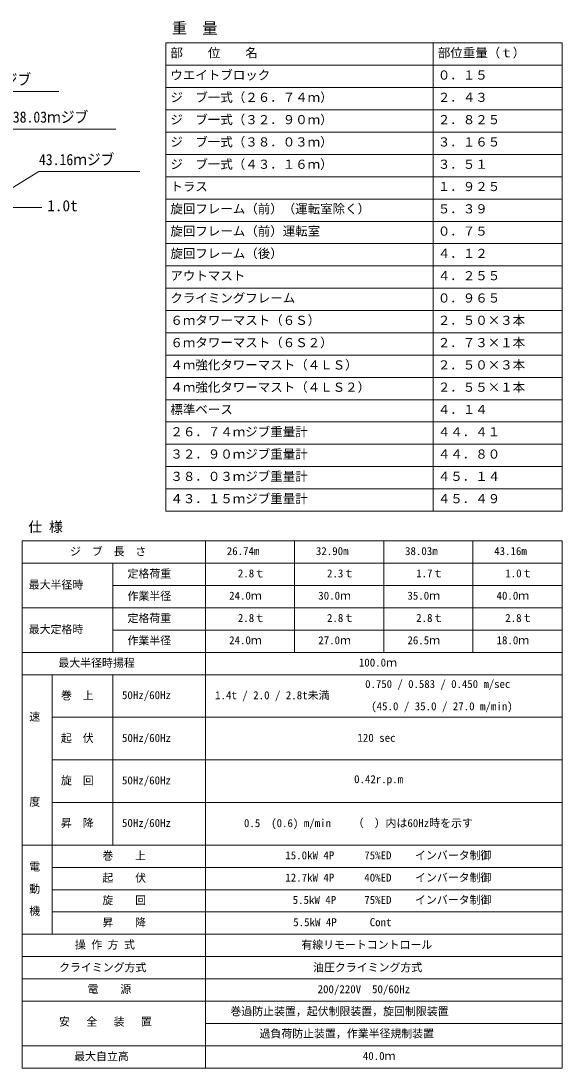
# Model space of a CAD drawing. Units: millimetres, scale not verified. Extents: x -30277 to 30315, y -43443 to 47718.
# Drawn here: x 2998 to 30315, y -43443 to 9393 of the extents above; entities that cross this region are included whole.
import ezdxf
from ezdxf.enums import TextEntityAlignment as Align

# ---------------------------------------------------------------- set-up
doc = ezdxf.new("R2010")
doc.units = ezdxf.units.MM
doc.header["$LTSCALE"] = 100
doc.layers.add('0-5_05 寸法', color=7, linetype='Continuous', lineweight=18)
doc.styles.add('ＭＳ ゴシック', font='')
doc.styles.get('ＭＳ ゴシック').set_extended_font_data('MS Gothic')

msp = doc.modelspace()

# ---------------------------------------------------------------- linework, layer by layer
at = {"layer": '0-5_05 寸法'}
for p, q in [((10315.2, 8281.6), (10315.2, -15343.4)), ((10315.2, 8281.6), (30315.2, 8281.6)), ((23815.2, 8281.6), (23815.2, -15343.4)), ((30315.2, 8281.6), (30315.2, -15343.4)), ((10315.2, 7156.6), (30315.2, 7156.6)), ((-292.5, 5833.4), (4907.2, 5833.4)), ((10315.2, 6031.6), (30315.2, 6031.6)), ((10315.2, 4906.6), (30315.2, 4906.6)), ((2589.3, 3937.8), (7789, 3937.8)), ((10315.2, 3781.6), (30315.2, 3781.6)), ((10315.2, 2656.6), (30315.2, 2656.6)), ((1891.5, 562.8), (3909, 1793.6)), ((3909, 1793.6), (3909.2, 1793.6)), ((3909.2, 1793.6), (8993.5, 1793.6)), ((10315.2, 1531.6), (30315.2, 1531.6)), ((10315.2, 406.6), (30315.2, 406.6)), ((-15445.7, -22.5), (4061.2, -22.5)), ((10315.2, -718.4), (30315.2, -718.4)), ((10315.2, -1843.4), (30315.2, -1843.4)), ((10315.2, -2968.4), (30315.2, -2968.4)), ((10315.2, -4093.4), (30315.2, -4093.4)), ((10315.2, -5218.4), (30315.2, -5218.4)), ((10315.2, -6343.4), (30315.2, -6343.4)), ((10315.2, -7468.4), (30315.2, -7468.4)), ((10315.2, -8593.4), (30315.2, -8593.4)), ((10315.2, -9718.4), (30315.2, -9718.4)), ((10315.2, -10843.4), (30315.2, -10843.4)), ((10315.2, -11968.4), (30315.2, -11968.4)), ((10315.2, -13093.4), (30315.2, -13093.4)), ((10315.2, -14218.4), (30315.2, -14218.4)), ((10315.2, -15343.4), (30315.2, -15343.4)), ((30315.2, -16843.4), (3067, -16843.4)), ((3067, -16843.4), (3067, -23593.4)), ((12315.2, -23593.4), (12315.2, -16843.4)), ((16815.2, -22468.4), (16815.2, -16843.4)), ((21315.2, -22468.4), (21315.2, -16843.4)), ((25815.2, -22468.4), (25815.2, -16843.4)), ((30315.2, -23593.4), (30315.2, -16843.4)), ((30315.2, -17968.4), (3067, -17968.4)), ((7644.1, -17968.4), (7644.1, -22468.4)), ((30315.2, -19093.4), (7644.1, -19093.4)), ((30315.2, -20218.4), (3067, -20218.4)), ((12315.2, -20218.4), (30315.2, -20218.4)), ((30315.2, -21343.4), (7644.1, -21343.4)), ((30315.2, -22468.4), (3067, -22468.4)), ((3067, -23593.4), (3067, -32193.4)), ((3067, -23593.4), (30315.2, -23593.4)), ((4569.1, -32193.4), (4569.1, -23593.4)), ((7644.1, -23593.4), (7644.1, -32193.4)), ((12315.2, -30475), (12315.2, -23593.4)), ((30315.2, -25743.4), (4569.1, -25743.4)), ((4569.1, -27893.4), (30315.2, -27893.4)), ((4569.1, -30043.4), (30315.2, -30043.4)), ((12315.2, -32193.4), (12315.2, -30475)), ((3067, -32193.4), (30315.2, -32193.4)), ((3067, -32193.4), (3067, -43442.9)), ((4569.1, -36693.4), (4569.1, -32193.4)), ((12315.2, -43442.9), (12315.2, -32193.4)), ((4569.1, -33318.4), (30315.2, -33318.4)), ((4569.1, -34443.4), (30315.2, -34443.4)), ((4569.1, -35568.4), (30315.2, -35568.4)), ((3067, -36693.4), (30315.2, -36693.4)), ((30315.2, -37818.4), (3067, -37818.4)), ((3067, -38943.4), (30315.2, -38943.4)), ((30315.2, -40068.4), (3067, -40068.4)), ((30315.2, -41193.4), (12315.2, -41193.4)), ((30315.2, -42318.4), (3067, -42318.4)), ((30315.2, -43442.9), (3067, -43442.9))]:
    msp.add_line(p, q, dxfattribs=at)
msp.add_lwpolyline([(30315.2, -43442.9), (30315.2, -32193.4), (30315.2, -23593.4)], dxfattribs=at)

# ---------------------------------------------------------------- texts
at = {"layer": '0-5_05 寸法', "style": 'ＭＳ ゴシック'}
for s, height, p in [('重\u3000量', 564.5, (10615.2, 8581.6)), ('部\u3000\u3000位\u3000\u3000名', 461.9, (10542.9, 7418.6)), ('部位重量（ｔ）', 461.9, (24042.9, 7418.6)), ('ウエイトブロック', 461.9, (10542.9, 6293.6)), ('０．１５', 461.9, (24042.9, 6293.6)), ('ジ\u3000ブ一式（２６．７４ｍ）', 461.9, (10542.9, 5168.6)), ('２．４３', 461.9, (24042.9, 5168.6)), ('ジ\u3000ブ一式（３２．９０ｍ）', 461.9, (10542.9, 4043.6)), ('２．８２５', 461.9, (24042.9, 4043.6)), ('ジ\u3000ブ一式（３８．０３ｍ）', 461.9, (10542.9, 2918.6)), ('３．１６５', 461.9, (24042.9, 2918.6)), ('ジ\u3000ブ一式（４３．１６ｍ）', 461.9, (10542.9, 1793.6)), ('３．５１', 461.9, (24042.9, 1793.6)), ('トラス', 461.9, (10542.9, 668.6)), ('１．９２５', 461.9, (24042.9, 668.6)), ('1.0t', 564.5, (4328.1, -382.2)), ('旋回フレーム（前）（運転室除く）', 461.9, (10542.9, -456.4)), ('５．３９', 461.9, (24042.9, -456.4)), ('旋回フレーム（前）運転室', 461.9, (10542.9, -1581.4)), ('０．７５', 461.9, (24042.9, -1581.4)), ('旋回フレーム（後）', 461.9, (10542.9, -2706.4)), ('４．１２', 461.9, (24042.9, -2706.4)), ('アウトマスト', 461.9, (10542.9, -3831.4)), ('４．２５５', 461.9, (24042.9, -3831.4)), ('クライミングフレーム', 461.9, (10542.9, -4956.4)), ('０．９６５', 461.9, (24042.9, -4956.4)), ('６ｍタワーマスト（６Ｓ）', 461.9, (10542.9, -6081.4)), ('２．５０×３本', 461.9, (24042.9, -6081.4)), ('６ｍタワーマスト（６Ｓ２）', 461.9, (10542.9, -7206.4)), ('２．７３×１本', 461.9, (24042.9, -7206.4)), ('４ｍ強化タワーマスト（４ＬＳ）', 461.9, (10542.9, -8331.4)), ('２．５０×３本', 461.9, (24042.9, -8331.4)), ('４ｍ強化タワーマスト（４ＬＳ２）', 461.9, (10542.9, -9456.4)), ('２．５５×１本', 461.9, (24042.9, -9456.4)), ('標準ベース', 461.9, (10542.9, -10581.4)), ('４．１４', 461.9, (24042.9, -10581.4)), ('２６．７４ｍジブ重量計', 461.9, (10542.9, -11706.4)), ('４４．４１', 461.9, (24042.9, -11706.4)), ('３２．９０ｍジブ重量計', 461.9, (10542.9, -12831.4)), ('４４．８０', 461.9, (24042.9, -12831.4)), ('３８．０３ｍジブ重量計', 461.9, (10542.9, -13956.4)), ('４５．１４', 461.9, (24042.9, -13956.4)), ('４３．１５ｍジブ重量計', 461.9, (10542.9, -15081.4)), ('４５．４９', 461.9, (24042.9, -15081.4)), ('仕 様', 513.2, (3367, -16543.4)), ('ジ\u3000ブ\u3000長\u3000さ', 403.8, (5472.2, -17698.6)), ('26.74m', 403.8, (13388.5, -17679.8)), ('32.90m', 403.8, (17888.5, -17679.8)), ('38.03m', 403.8, (22388.5, -17679.8)), ('43.16m', 403.8, (26888.5, -17679.8)), ('定格荷重', 403.8, (8377.3, -18818.9)), ('2.8ｔ', 403.8, (13948.6, -18804.8)), ('2.3ｔ', 403.8, (18448.6, -18804.8)), ('1.7ｔ', 403.8, (22948.6, -18801.6)), ('1.0ｔ', 403.8, (27448.6, -18804.8)), ('最大半径時', 403.8, (3390.9, -19376.1)), ('作業半径', 403.8, (8377.3, -19947)), ('24.0ｍ', 403.8, (13507.4, -19929.8)), ('30.0ｍ', 403.8, (18007.4, -19929.8)), ('35.0ｍ', 403.8, (22507.4, -19929.8)), ('40.0ｍ', 403.8, (27007.4, -19929.8)), ('定格荷重', 403.8, (8377.3, -21068.9)), ('2.8ｔ', 403.8, (13948.6, -21054.8)), ('2.8ｔ', 403.8, (18448.6, -21054.8)), ('2.8ｔ', 403.8, (22948.6, -21054.8)), ('2.8ｔ', 403.8, (27448.6, -21054.8)), ('最大定格時', 403.8, (3390.9, -21626.1)), ('作業半径', 403.8, (8377.3, -22197)), ('24.0ｍ', 403.8, (13507.4, -22179.8)), ('27.0ｍ', 403.8, (18007.4, -22179.8)), ('26.5ｍ', 403.8, (22507.4, -22179.8)), ('18.0ｍ', 403.8, (27007.4, -22179.8)), ('最大半径時揚程', 403.8, (4887, -23318.9)), ('100.0ｍ', 403.8, (20057.1, -23304.8)), ('0.750 / 0.583 / 0.450 m/sec', 398.9, (20375.3, -24382.6)), ('巻\u3000上', 403.8, (5017.7, -24962.6)), ('50Hz/60Hz', 403.8, (8098.7, -24948.5)), ('1.4t / 2.0 / 2.8t未満', 403.8, (12800.2, -24954.8)), ('(45.0 / 35.0 / 27.0 m/min)', 403.8, (20680.5, -25509.5)), ('速', 403.8, (3417.5, -26040.8)), ('起\u3000伏', 403.8, (5017.7, -27118.2)), ('50Hz/60Hz', 403.8, (8098.7, -27108.9)), ('120 sec', 403.8, (19985.3, -27101)), ('旋\u3000回', 403.8, (5017.7, -29257.9)), ('50Hz/60Hz', 403.8, (8098.7, -29248.5)), ('0.42r.p.m', 403.8, (19816.3, -29189.1)), ('度', 403.8, (3417.5, -30329.8)), ('昇\u3000降', 403.8, (5017.7, -31404.8)), ('50Hz/60Hz', 403.8, (8098.7, -31398.5)), ('0.5\u3000(0.6) m/min\u3000\u3000（\u3000）内は60Hz時を示す', 403.8, (14255.1, -31406.4)), ('巻\u3000\u3000上', 403.8, (7109, -33050.1)), ('15.0kW 4P ', 403.8, (16343.8, -33031.3)), (' 75%ED', 403.8, (20055.4, -33031.3)), ('インバータ制御', 403.8, (22892.5, -33031.3)), ('電', 403.8, (3417.5, -33600.1)), ('起\u3000\u3000伏', 403.8, (7109, -34170.4)), ('12.7kW 4P ', 403.8, (16343.8, -34156.3)), (' 40%ED', 403.8, (20055.4, -34156.3)), ('インバータ制御', 403.8, (22892.5, -34156.3)), ('動', 403.8, (3417.5, -34723.5)), ('旋\u3000\u3000回', 403.8, (7109, -35300.1)), ('5.5kW 4P ', 403.8, (16715.1, -35281.3)), (' 75%ED', 403.8, (20055.4, -35281.3)), ('インバータ制御', 403.8, (22892.5, -35281.3)), ('機', 403.8, (3417.5, -35843.8)), ('昇\u3000\u3000降', 403.8, (7109, -36422)), ('5.5kW 4P ', 403.8, (16744.4, -36406.3)), ('  Cont', 403.8, (20055.4, -36406.3)), ('操 作 方 式', 403.8, (5722.6, -37542.3)), ('有線リモートコントロール', 403.8, (17154.4, -37545.4)), ('クライミング方式', 403.8, (4923, -38687.6)), ('油圧クライミング方式', 403.8, (17745.9, -38687.6)), ('電\u3000\u3000源', 403.8, (6357.9, -39786)), ('200/220V  50/60Hz', 403.8, (17974.4, -39786)), ('巻過防止装置，起伏制限装置，旋回制限装置', 403.8, (13572.6, -40903.2)), ('安 \u3000全\u3000 装\u3000 置', 403.8, (4924.6, -41426.9)), ('過負荷防止装置，作業半径規制装置', 403.8, (15040.4, -42026.6)), ('最大自立高', 403.8, (5688.2, -43171.4)), ('40.0ｍ', 403.8, (20257.4, -43154.2))]:
    msp.add_text(s, height=height, dxfattribs=at).set_placement(p, align=Align.BOTTOM_LEFT)
at = {"layer": '0-5_05 寸法', "style": 'ＭＳ ゴシック', "width": 0.9}
for s, p in [('32.90ｍジブ', (-292.5, 5987.4)), ('38.03ｍジブ', (2589.3, 4091.8)), ('43.16ｍジブ', (3909.2, 1947.6))]:
    msp.add_text(s, height=564.5, dxfattribs=at).set_placement(p, align=Align.BOTTOM_LEFT)

doc.saveas('drawing.dxf')
